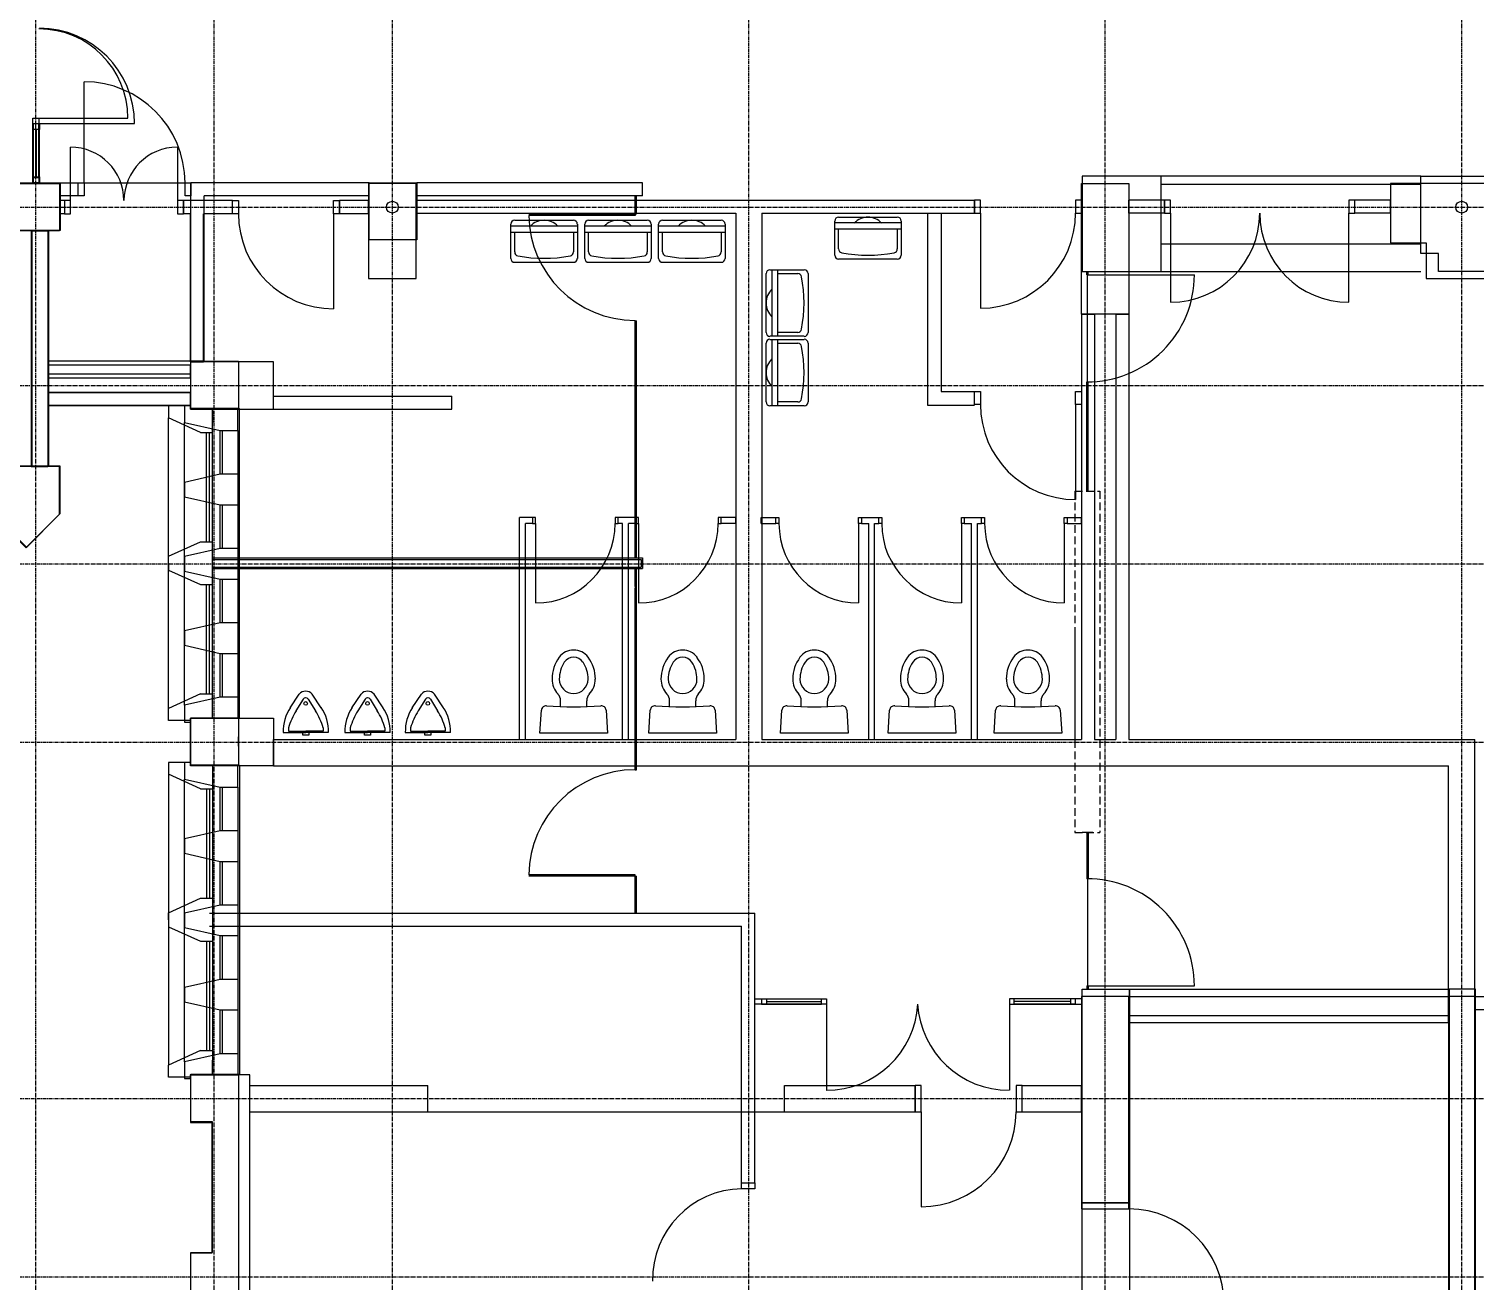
# Model space of a CAD drawing. Header units: millimetres. Extents: x -58291 to 85267, y -25390 to 74943.
# Drawn here: x -26592 to -14420, y 741 to 11276 of the extents above; entities that cross this region are included whole.
import ezdxf

# ---------------------------------------------------------------- set-up
doc = ezdxf.new("R2010")
doc.units = ezdxf.units.MM
for name, pattern in [('HIDDEN', [9.525, 6.35, -3.175]), ('PCENTRE', [50.8, 31.75, -6.35, 6.35, -6.35]), ('PCENTRE2', [28.575, 19.05, -3.175, 3.175, -3.175])]:
    doc.linetypes.add(name, pattern=pattern)
for name, color, linetype in [('Basement 01 - Curtain Walls', 1, 'Continuous'), ('Basement 01 - Doors Windows and Openings', 1, 'Continuous'), ('Basement 01 - Multi-View Blocks', 2, 'Continuous'), ('Basement 01 - Structural Members', 5, 'Continuous'), ('Basement 01 - Walls', 3, 'Continuous'), ('Boundaries_and_building_grids', 140, 'PCENTRE2'), ('BRICK_WALLS_P4', 1, 'Continuous'), ('COLUMNS_P5', 5, 'Continuous'), ('DR', 8, 'Continuous'), ('WA', 6, 'Continuous'), ('WA_EXT', 7, 'Continuous'), ('WN', 4, 'Continuous')]:
    doc.layers.add(name, color=color, linetype=linetype)

msp = doc.modelspace()

# ---------------------------------------------------------------- linework, layer by layer
at = {"layer": 'Basement 01 - Curtain Walls', "color": 3, "linetype": 'Continuous', "lineweight": -3}
for p, q in [((-25283, 8107, -4600), (-25283, 7965, -4600)), ((-25283, 8107, -4600), (-25233, 8107, -4600)), ((-24833, 7897, -4600), (-24833, 8076, -4600)), ((-25283, 7965, -4600), (-24983, 7897, -4600)), ((-24983, 7897, -4600), (-24833, 7897, -4600)), ((-24983, 7529, -4600), (-25283, 7461, -4600)), ((-25283, 7461, -4600), (-25283, 7340, -4600)), ((-24833, 7529, -4600), (-24983, 7529, -4600)), ((-24833, 7529, -4600), (-24833, 7272, -4600)), ((-25283, 7340, -4600), (-24983, 7272, -4600)), ((-24983, 7272, -4600), (-24833, 7272, -4600)), ((-24983, 6904, -4600), (-25283, 6836, -4600)), ((-25283, 6836, -4600), (-25283, 6715, -4600)), ((-24833, 6904, -4600), (-24983, 6904, -4600)), ((-24833, 6904, -4600), (-24833, 6647, -4600)), ((-25283, 6715, -4600), (-24983, 6647, -4600)), ((-24983, 6647, -4600), (-24833, 6647, -4600)), ((-24983, 6279, -4600), (-25283, 6211, -4600)), ((-25283, 6211, -4600), (-25283, 6090, -4600)), ((-24833, 6279, -4600), (-24983, 6279, -4600)), ((-24833, 6279, -4600), (-24833, 6022, -4600)), ((-25283, 6090, -4600), (-24983, 6022, -4600)), ((-24983, 6022, -4600), (-24833, 6022, -4600)), ((-24983, 5654, -4600), (-25283, 5586, -4600)), ((-24833, 5654, -4600), (-24983, 5654, -4600)), ((-24833, 5654, -4600), (-24833, 5476, -4600)), ((-25283, 5586, -4600), (-25283, 5444, -4600)), ((-25283, 5444, -4600), (-25233, 5444, -4600)), ((-25233, 5444, -4600), (-25233, 5476, -4600)), ((-25233, 5476, -4600), (-24833, 5476, -4600)), ((-25283, 5107, -4600), (-25283, 4965, -4600)), ((-25283, 5107, -4600), (-25233, 5107, -4600)), ((-24833, 4897, -4600), (-24833, 5076, -4600)), ((-25283, 4965, -4600), (-24983, 4897, -4600)), ((-24983, 4897, -4600), (-24833, 4897, -4600)), ((-24983, 4529, -4600), (-25283, 4461, -4600)), ((-24833, 4529, -4600), (-24983, 4529, -4600)), ((-24833, 4529, -4600), (-24833, 4272, -4600)), ((-25283, 4461, -4600), (-25283, 4340, -4600)), ((-25283, 4340, -4600), (-24983, 4272, -4600)), ((-24983, 4272, -4600), (-24833, 4272, -4600)), ((-24983, 3904, -4600), (-25283, 3836, -4600)), ((-24833, 3904, -4600), (-24983, 3904, -4600)), ((-24833, 3904, -4600), (-24833, 3647, -4600)), ((-25283, 3836, -4600), (-25283, 3715, -4600)), ((-25283, 3715, -4600), (-24983, 3647, -4600)), ((-24983, 3647, -4600), (-24833, 3647, -4600)), ((-24983, 3279, -4600), (-25283, 3211, -4600)), ((-25283, 3211, -4600), (-25283, 3090, -4600)), ((-24833, 3279, -4600), (-24983, 3279, -4600)), ((-24833, 3279, -4600), (-24833, 3022, -4600)), ((-25283, 3090, -4600), (-24983, 3022, -4600)), ((-24983, 3022, -4600), (-24833, 3022, -4600)), ((-24983, 2654, -4600), (-25283, 2586, -4600)), ((-25283, 2586, -4600), (-25283, 2444, -4600)), ((-24833, 2654, -4600), (-24983, 2654, -4600)), ((-24833, 2654, -4600), (-24833, 2476, -4600)), ((-25283, 2444, -4600), (-25233, 2444, -4600)), ((-25233, 2444, -4600), (-25233, 2476, -4600)), ((-25233, 2476, -4600), (-24833, 2476, -4600))]:
    msp.add_line(p, q, dxfattribs=at)
at = {"layer": 'Basement 01 - Curtain Walls', "color": 3, "linetype": 'Continuous', "lineweight": -3, "elevation": -4600}
for points in [[(-24833, 8076), (-25233, 8076), (-25233, 8107)], [(-24833, 5076), (-25233, 5076), (-25233, 5107)]]:
    msp.add_lwpolyline(points, dxfattribs=at)
at = {"layer": 'Basement 01 - Doors Windows and Openings', "color": 1, "linetype": 'Continuous', "lineweight": -3}
for p, q in [((-26558, 10026, -4600), (-26558, 10476, -4600)), ((-26533, 10026, -4600), (-26533, 10476, -4600)), ((-26508, 10526, -4600), (-25758, 10526, -4600)), ((-26508, 10026, -4600), (-26508, 10476, -4600)), ((-26242, 9831, -4600), (-26242, 10281, -4600)), ((-25342, 10281, -4600), (-25342, 9831, -4600)), ((-24028, 9721, -4600), (-24028, 8921, -4600)), ((-18583, 9726, -4600), (-18583, 8926, -4600)), ((-16983, 9726, -4600), (-16983, 8976, -4600)), ((-15483, 8976, -4600), (-15483, 9726, -4600)), ((-17783, 8116, -4600), (-17783, 7316, -4600)), ((-25283, 5586, -4600), (-25283, 7965, -4600)), ((-24983, 7529, -4600), (-24983, 7897, -4600)), ((-24963, 7529, -4600), (-24963, 7897, -4600)), ((-24833, 7897, -4600), (-24833, 5654, -4600)), ((-24983, 6904, -4600), (-24983, 7272, -4600)), ((-24963, 6904, -4600), (-24963, 7272, -4600)), ((-24833, 7272, -4600), (-24833, 6904, -4600)), ((-22327, 7116, -4600), (-22327, 6446, -4600)), ((-21461, 7116, -4600), (-21461, 6446, -4600)), ((-19609, 7116, -4600), (-19609, 6446, -4600)), ((-18744, 7116, -4600), (-18744, 6446, -4600)), ((-17878, 7116, -4600), (-17878, 6446, -4600)), ((-24983, 6279, -4600), (-24983, 6647, -4600)), ((-24963, 6279, -4600), (-24963, 6647, -4600)), ((-24833, 6647, -4600), (-24833, 6279, -4600)), ((-24983, 5654, -4600), (-24983, 6022, -4600)), ((-24963, 5654, -4600), (-24963, 6022, -4600)), ((-24833, 6022, -4600), (-24833, 5654, -4600)), ((-25283, 2586, -4600), (-25283, 4965, -4600)), ((-24983, 4529, -4600), (-24983, 4897, -4600)), ((-24963, 4529, -4600), (-24963, 4897, -4600)), ((-24833, 4897, -4600), (-24833, 2654, -4600)), ((-24983, 3904, -4600), (-24983, 4272, -4600)), ((-24963, 3904, -4600), (-24963, 4272, -4600)), ((-24833, 4272, -4600), (-24833, 3904, -4600)), ((-24983, 3279, -4600), (-24983, 3647, -4600)), ((-24963, 3279, -4600), (-24963, 3647, -4600)), ((-24833, 3647, -4600), (-24833, 3279, -4600)), ((-24983, 2654, -4600), (-24983, 3022, -4600)), ((-24963, 2654, -4600), (-24963, 3022, -4600)), ((-24833, 3022, -4600), (-24833, 2654, -4600)), ((-23233, 2166, -4600), (-20233, 2166, -4600)), ((-19083, 2166, -4600), (-19083, 1366, -4600))]:
    msp.add_line(p, q, dxfattribs=at)
at = {"layer": 'Basement 01 - Doors Windows and Openings', "color": 1, "linetype": 'Continuous', "lineweight": -3, "elevation": -4600}
for points in [[(-26558, 10476), (-26558, 10526), (-26508, 10526), (-26508, 10476), (-26558, 10476)], [(-26558, 9976), (-26558, 10026), (-26508, 10026), (-26508, 9976), (-26558, 9976)], [(-26242, 9721), (-26242, 9831), (-26292, 9831), (-26292, 9721), (-26242, 9721)], [(-25292, 9721), (-25292, 9831), (-25342, 9831), (-25342, 9721), (-25292, 9721)], [(-24828, 9721), (-24878, 9721), (-24878, 9831), (-24828, 9831), (-24828, 9721)], [(-23978, 9721), (-24028, 9721), (-24028, 9831), (-23978, 9831), (-23978, 9721)], [(-18633, 9726), (-18583, 9726), (-18583, 9836), (-18633, 9836), (-18633, 9726)], [(-17783, 9726), (-17733, 9726), (-17733, 9836), (-17783, 9836), (-17783, 9726)], [(-16983, 9726), (-16983, 9836), (-17033, 9836), (-17033, 9726), (-16983, 9726)], [(-15433, 9726), (-15433, 9836), (-15483, 9836), (-15483, 9726), (-15433, 9726)], [(-18583, 8116), (-18633, 8116), (-18633, 8226), (-18583, 8226), (-18583, 8116)], [(-17733, 8116), (-17783, 8116), (-17783, 8226), (-17733, 8226), (-17733, 8116)], [(-22327, 7116), (-22327, 7166), (-22352, 7166), (-22352, 7116), (-22327, 7116)], [(-21632, 7116), (-21632, 7166), (-21657, 7166), (-21657, 7116), (-21632, 7116)], [(-21461, 7116), (-21461, 7166), (-21486, 7166), (-21486, 7116), (-21461, 7116)], [(-20766, 7116), (-20766, 7166), (-20791, 7166), (-20791, 7116), (-20766, 7116)], [(-20304, 7116), (-20304, 7166), (-20279, 7166), (-20279, 7116), (-20304, 7116)], [(-19609, 7116), (-19609, 7166), (-19584, 7166), (-19584, 7116), (-19609, 7116)], [(-19439, 7116), (-19439, 7166), (-19414, 7166), (-19414, 7116), (-19439, 7116)], [(-18744, 7116), (-18744, 7166), (-18719, 7166), (-18719, 7116), (-18744, 7116)], [(-18573, 7116), (-18573, 7166), (-18548, 7166), (-18548, 7116), (-18573, 7116)], [(-17878, 7116), (-17878, 7166), (-17853, 7166), (-17853, 7116), (-17878, 7116)], [(-19133, 2166), (-19083, 2166), (-19083, 2386), (-19133, 2386), (-19133, 2166)], [(-18283, 2166), (-18233, 2166), (-18233, 2386), (-18283, 2386), (-18283, 2166)], [(-17333, 1348), (-17333, 1398), (-17733, 1398), (-17733, 1348), (-17333, 1348)]]:
    msp.add_lwpolyline(points, dxfattribs=at)
at = {"layer": 'Basement 01 - Doors Windows and Openings', "color": 1, "linetype": 'Continuous', "lineweight": -3}
for centre, radius, start, end in [((-26508, 10526, -4600), 750, 0, 90), ((-26242, 9831, -4600), 450, 0, 90), ((-25342, 9831, -4600), 450, 90, 180), ((-24028, 9721, -4600), 800, 180, 270), ((-18583, 9726, -4600), 800, 270, 0), ((-16983, 9726, -4600), 750, 270, 0), ((-15483, 9726, -4600), 750, 180, 270), ((-17783, 8116, -4600), 800, 180, 270), ((-22327, 7116, -4600), 670, 270, 0), ((-21461, 7116, -4600), 670, 270, 0), ((-19609, 7116, -4600), 670, 180, 270), ((-18744, 7116, -4600), 670, 180, 270), ((-17878, 7116, -4600), 670, 180, 270), ((-19083, 2166, -4600), 800, 270, 0), ((-17333, 548, -4600), 800, 0, 90)]:
    msp.add_arc(centre, radius, start, end, dxfattribs=at)
at = {"layer": 'Basement 01 - Multi-View Blocks', "color": 2, "linetype": 'Continuous', "lineweight": -3}
for p, q in [((-22536, 9345, -4600), (-22536, 9633, -4600)), ((-21976, 9616, -4600), (-22536, 9616, -4600)), ((-22503, 9666, -4600), (-22009, 9666, -4600)), ((-21976, 9633, -4600), (-21976, 9345, -4600)), ((-21914, 9345, -4600), (-21914, 9633, -4600)), ((-21354, 9616, -4600), (-21914, 9616, -4600)), ((-21881, 9666, -4600), (-21387, 9666, -4600)), ((-21354, 9633, -4600), (-21354, 9345, -4600)), ((-21292, 9345, -4600), (-21292, 9633, -4600)), ((-20732, 9616, -4600), (-21292, 9616, -4600)), ((-21259, 9666, -4600), (-20765, 9666, -4600)), ((-20732, 9633, -4600), (-20732, 9345, -4600)), ((-19810, 9372, -4600), (-19810, 9659, -4600)), ((-19250, 9643, -4600), (-19810, 9643, -4600)), ((-19777, 9692, -4600), (-19283, 9692, -4600)), ((-19250, 9659, -4600), (-19250, 9372, -4600)), ((-22536, 9567, -4600), (-21976, 9567, -4600)), ((-22503, 9399, -4600), (-22503, 9567, -4600)), ((-22009, 9567, -4600), (-22009, 9399, -4600)), ((-21914, 9567, -4600), (-21354, 9567, -4600)), ((-21881, 9399, -4600), (-21881, 9567, -4600)), ((-21387, 9567, -4600), (-21387, 9399, -4600)), ((-21292, 9567, -4600), (-20732, 9567, -4600)), ((-21259, 9399, -4600), (-21259, 9567, -4600)), ((-20765, 9567, -4600), (-20765, 9399, -4600)), ((-19810, 9594, -4600), (-19250, 9594, -4600)), ((-19777, 9425, -4600), (-19777, 9594, -4600)), ((-19283, 9594, -4600), (-19283, 9425, -4600)), ((-22009, 9312, -4600), (-22503, 9312, -4600)), ((-21387, 9312, -4600), (-21881, 9312, -4600)), ((-20765, 9312, -4600), (-21259, 9312, -4600)), ((-19283, 9339, -4600), (-19777, 9339, -4600)), ((-20388, 8722, -4600), (-20388, 9217, -4600)), ((-20355, 9250, -4600), (-20067, 9250, -4600)), ((-20338, 9250, -4600), (-20338, 8690, -4600)), ((-20289, 8690, -4600), (-20289, 9250, -4600)), ((-20289, 9217, -4600), (-20121, 9217, -4600)), ((-20034, 9217, -4600), (-20034, 8722, -4600)), ((-20067, 8690, -4600), (-20355, 8690, -4600)), ((-20355, 8664, -4600), (-20067, 8664, -4600)), ((-20338, 8664, -4600), (-20338, 8104, -4600)), ((-20121, 8722, -4600), (-20289, 8722, -4600)), ((-20289, 8104, -4600), (-20289, 8664, -4600)), ((-20388, 8137, -4600), (-20388, 8632, -4600)), ((-20289, 8632, -4600), (-20121, 8632, -4600)), ((-20034, 8632, -4600), (-20034, 8137, -4600)), ((-20067, 8104, -4600), (-20355, 8104, -4600)), ((-20121, 8137, -4600), (-20289, 8137, -4600)), ((-24393, 5563, -4600), (-24316, 5679, -4600)), ((-24283, 5637, -4600), (-24344, 5539, -4600)), ((-24241, 5637, -4600), (-24180, 5539, -4600)), ((-24131, 5563, -4600), (-24207, 5679, -4600)), ((-23873, 5563, -4600), (-23796, 5679, -4600)), ((-23763, 5637, -4600), (-23824, 5539, -4600)), ((-23721, 5637, -4600), (-23660, 5539, -4600)), ((-23610, 5563, -4600), (-23687, 5679, -4600)), ((-23365, 5563, -4600), (-23288, 5679, -4600)), ((-23255, 5637, -4600), (-23316, 5539, -4600)), ((-23213, 5637, -4600), (-23152, 5539, -4600)), ((-23102, 5563, -4600), (-23179, 5679, -4600)), ((-22117, 5573, -4600), (-22117, 5624, -4600)), ((-21897, 5573, -4600), (-21897, 5624, -4600)), ((-21200, 5573, -4600), (-21200, 5624, -4600)), ((-20980, 5573, -4600), (-20980, 5624, -4600)), ((-20091, 5573, -4600), (-20091, 5624, -4600)), ((-19871, 5573, -4600), (-19871, 5624, -4600)), ((-19185, 5573, -4600), (-19185, 5624, -4600)), ((-18965, 5573, -4600), (-18965, 5624, -4600)), ((-18293, 5573, -4600), (-18293, 5624, -4600)), ((-18073, 5573, -4600), (-18073, 5624, -4600)), ((-22292, 5351, -4600), (-22279, 5544, -4600)), ((-21375, 5351, -4600), (-21363, 5544, -4600)), ((-20266, 5351, -4600), (-20254, 5544, -4600)), ((-19360, 5351, -4600), (-19348, 5544, -4600)), ((-18468, 5351, -4600), (-18456, 5544, -4600)), ((-24452, 5356, -4600), (-24262, 5356, -4600)), ((-24072, 5356, -4600), (-24262, 5356, -4600)), ((-23932, 5356, -4600), (-23742, 5356, -4600)), ((-23552, 5356, -4600), (-23742, 5356, -4600)), ((-23424, 5356, -4600), (-23234, 5356, -4600)), ((-23044, 5356, -4600), (-23234, 5356, -4600))]:
    msp.add_line(p, q, dxfattribs=at)
at = {"layer": 'Basement 01 - Multi-View Blocks', "color": 2, "linetype": 'Continuous', "lineweight": -3, "elevation": -4600}
for points in [[(-21734, 5544), (-21722, 5351), (-22292, 5351)], [(-20817, 5544), (-20805, 5351), (-21375, 5351)], [(-19708, 5544), (-19696, 5351), (-20266, 5351)], [(-18802, 5544), (-18790, 5351), (-19360, 5351)], [(-17911, 5544), (-17898, 5351), (-18468, 5351)], [(-24408, 5395), (-24408, 5368), (-24262, 5368)], [(-24237, 5356), (-24237, 5334), (-24287, 5334), (-24287, 5356)], [(-24115, 5395), (-24115, 5368), (-24262, 5368)], [(-23888, 5395), (-23888, 5368), (-23742, 5368)], [(-23717, 5356), (-23717, 5334), (-23767, 5334), (-23767, 5356)], [(-23595, 5395), (-23595, 5368), (-23742, 5368)], [(-23380, 5395), (-23380, 5368), (-23234, 5368)], [(-23209, 5356), (-23209, 5334), (-23259, 5334), (-23259, 5356)], [(-23087, 5395), (-23087, 5368), (-23234, 5368)]]:
    msp.add_lwpolyline(points, dxfattribs=at)
at = {"layer": 'Basement 01 - Multi-View Blocks', "color": 2, "linetype": 'Continuous', "lineweight": -3}
for centre in [(-24262, 5601, -4600), (-23742, 5601, -4600), (-23234, 5601, -4600)]:
    msp.add_circle(centre, 15, dxfattribs=at)
for centre, radius, start, end in [((-22503, 9633, -4600), 32.9, 90, 180), ((-22256, 9507, -4600), 159, 43.602, 136.398), ((-22009, 9633, -4600), 32.9, 0, 90), ((-21881, 9633, -4600), 32.9, 90, 180), ((-21634, 9507, -4600), 159, 43.6026, 136.398), ((-21387, 9633, -4600), 32.9, 0, 90), ((-21259, 9633, -4600), 32.9, 90, 180), ((-21012, 9507, -4600), 159, 43.602, 136.3974), ((-20765, 9633, -4600), 32.9, 0, 90), ((-19777, 9659, -4600), 32.9, 90, 180), ((-19530, 9533, -4600), 159, 43.602, 136.3974), ((-19283, 9659, -4600), 32.9, 0, 90), ((-22470, 9399, -4600), 32.9, 180, 259.1607), ((-22041, 9399, -4600), 32.9, 280.8435, 0), ((-21848, 9399, -4600), 32.9, 180, 259.1565), ((-21420, 9399, -4600), 32.9, 280.8435, 0), ((-21226, 9399, -4600), 32.9, 180, 259.1565), ((-20798, 9399, -4600), 32.9, 280.8435, 0), ((-19777, 9372, -4600), 32.9, 180, 270), ((-19744, 9425, -4600), 32.9, 180, 259.1565), ((-19530, 10543, -4600), 1171, 259.1581, 280.8418), ((-19316, 9425, -4600), 32.9, 280.8435, 0), ((-19283, 9372, -4600), 32.9, 270, 0), ((-22503, 9345, -4600), 32.9, 180, 270), ((-22256, 10517, -4600), 1171, 259.1581, 280.8418), ((-22009, 9345, -4600), 32.9, 270, 0), ((-21881, 9345, -4600), 32.9, 180, 270), ((-21634, 10517, -4600), 1171, 259.1581, 280.8418), ((-21387, 9345, -4600), 32.9, 270, 0), ((-21259, 9345, -4600), 32.9, 180, 270), ((-21012, 10517, -4600), 1171, 259.1581, 280.8418), ((-20765, 9345, -4600), 32.9, 270, 0), ((-20355, 9217, -4600), 32.9, 90, 180), ((-20121, 9184, -4600), 32.9, 10.8435, 90), ((-21239, 8970, -4600), 1171, 349.1581, 10.8418), ((-20067, 9217, -4600), 32.9, 0, 90), ((-20229, 8970, -4600), 159, 133.602, 226.3974), ((-20355, 8722, -4600), 32.9, 180, 270), ((-20355, 8632, -4600), 32.9, 90, 180), ((-20121, 8755, -4600), 32.9, 270, 349.1565), ((-20067, 8722, -4600), 32.9, 270, 0), ((-20067, 8632, -4600), 32.9, 0, 90), ((-20121, 8599, -4600), 32.9, 10.8435, 90), ((-21239, 8384, -4600), 1171, 349.1581, 10.8418), ((-20229, 8384, -4600), 159, 133.602, 226.3974), ((-20121, 8170, -4600), 32.9, 270, 349.1565), ((-20355, 8137, -4600), 32.9, 180, 270), ((-20067, 8137, -4600), 32.9, 270, 0), ((-21880, 5805, -4600), 309, 143.3731, 180), ((-22007, 5899, -4600), 151, 90, 143.3717), ((-22007, 5895, -4600), 94.1, 90, 146.6712), ((-22007, 5899, -4600), 151, 36.6272, 90), ((-22007, 5895, -4600), 94.1, 33.3288, 90), ((-22133, 5805, -4600), 309, 0, 36.6267), ((-20963, 5805, -4600), 309, 143.3736, 180), ((-21090, 5899, -4600), 151, 90, 143.3723), ((-21090, 5895, -4600), 94.1, 90, 146.6712), ((-21090, 5899, -4600), 151, 36.6272, 90), ((-21090, 5895, -4600), 94.1, 33.328, 90), ((-21217, 5805, -4600), 309, 0, 36.6269), ((-19854, 5805, -4600), 309, 143.3733, 180), ((-19981, 5899, -4600), 151, 90, 143.3723), ((-19981, 5895, -4600), 94.1, 90, 146.6703), ((-19981, 5899, -4600), 151, 36.6272, 90), ((-19981, 5895, -4600), 94.1, 33.3288, 90), ((-20108, 5805, -4600), 309, 0, 36.6267), ((-18948, 5805, -4600), 309, 143.3736, 180), ((-19075, 5899, -4600), 151, 90, 143.3728), ((-19075, 5895, -4600), 94.1, 90, 146.6712), ((-19075, 5899, -4600), 151, 36.6272, 90), ((-19075, 5895, -4600), 94.1, 33.3288, 90), ((-19202, 5805, -4600), 309, 0, 36.6267), ((-18057, 5805, -4600), 309, 143.3733, 180), ((-18183, 5899, -4600), 151, 90, 143.3723), ((-18183, 5895, -4600), 94.1, 90, 146.6712), ((-18183, 5899, -4600), 151, 36.6272, 90), ((-18183, 5895, -4600), 94.1, 33.3288, 90), ((-18310, 5805, -4600), 309, 0, 36.6267), ((-21870, 5805, -4600), 258, 146.6703, 180), ((-22143, 5805, -4600), 258, 0, 33.3297), ((-20953, 5805, -4600), 258, 146.6706, 180), ((-21227, 5805, -4600), 258, 0, 33.3291), ((-19844, 5805, -4600), 258, 146.6703, 180), ((-20118, 5805, -4600), 258, 0, 33.3291), ((-18938, 5805, -4600), 258, 146.6706, 180), ((-19212, 5805, -4600), 258, 0, 33.3297), ((-18047, 5805, -4600), 258, 146.6703, 180), ((-18320, 5805, -4600), 258, 0, 33.3294), ((-22007, 5805, -4600), 182, 180, 223.6308), ((-22007, 5805, -4600), 121, 180, 0), ((-22007, 5805, -4600), 182, 316.3692, 0), ((-21090, 5805, -4600), 182, 180, 223.6308), ((-21090, 5805, -4600), 121, 180, 0), ((-21090, 5805, -4600), 182, 316.3697, 0), ((-19981, 5805, -4600), 182, 180, 223.6308), ((-19981, 5805, -4600), 121, 180, 0), ((-19981, 5805, -4600), 182, 316.3692, 0), ((-19075, 5805, -4600), 182, 180, 223.6308), ((-19075, 5805, -4600), 121, 180, 0), ((-19075, 5805, -4600), 182, 316.3692, 0), ((-18183, 5805, -4600), 182, 180, 223.6308), ((-18183, 5805, -4600), 121, 180, 0), ((-18183, 5805, -4600), 182, 316.3692, 0), ((-24262, 5631, -4600), 73, 90.0326, 138.4584), ((-24263, 5625, -4600), 23.8, 92.0719, 148.0926), ((-24262, 5631, -4600), 73, 41.5428, 89.9693), ((-24261, 5625, -4600), 23.8, 31.9106, 87.9281), ((-23742, 5631, -4600), 73, 90.0326, 138.4584), ((-23742, 5625, -4600), 23.8, 92.0719, 148.0926), ((-23742, 5631, -4600), 73, 41.5428, 89.9693), ((-23741, 5625, -4600), 23.8, 31.9106, 87.9281), ((-23234, 5631, -4600), 73, 90.0307, 138.4572), ((-23234, 5625, -4600), 23.8, 92.0778, 148.0957), ((-23234, 5631, -4600), 73, 41.5428, 89.9693), ((-23233, 5625, -4600), 23.8, 31.9106, 87.9222), ((-22197, 5624, -4600), 80, 0, 43.6274), ((-21817, 5624, -4600), 80, 136.3726, 180), ((-21280, 5624, -4600), 80, 0, 43.6274), ((-20900, 5624, -4600), 80, 136.3714, 180), ((-20171, 5624, -4600), 80, 0, 43.6274), ((-19791, 5624, -4600), 80, 136.3738, 180), ((-19265, 5624, -4600), 80, 0, 43.6274), ((-18885, 5624, -4600), 80, 136.3738, 180), ((-18373, 5624, -4600), 80, 0, 43.6274), ((-17993, 5624, -4600), 80, 136.3726, 180), ((-24089, 5365, -4600), 363, 146.2042, 181.4623), ((-23849, 5232, -4600), 582, 148.0951, 163.6968), ((-24674, 5232, -4600), 582, 16.3032, 31.9052), ((-24434, 5365, -4600), 363, 358.5377, 33.7958), ((-23569, 5365, -4600), 363, 146.2042, 181.4623), ((-23329, 5232, -4600), 582, 148.0951, 163.6968), ((-24154, 5232, -4600), 582, 16.3032, 31.9052), ((-23914, 5365, -4600), 363, 358.5377, 33.7958), ((-23061, 5365, -4600), 363, 146.204, 181.4623), ((-22821, 5232, -4600), 582, 148.0951, 163.6969), ((-23646, 5232, -4600), 582, 16.3032, 31.9052), ((-23406, 5365, -4600), 363, 358.5377, 33.7958), ((-22239, 5541, -4600), 40, 84.6106, 176.3467), ((-22007, 8008, -4600), 2437, 264.6098, 275.3902), ((-21774, 5541, -4600), 40, 3.6533, 95.3894), ((-21323, 5541, -4600), 40, 84.614, 176.3467), ((-21090, 8008, -4600), 2437, 264.6098, 275.3902), ((-20857, 5541, -4600), 40, 3.6538, 95.3929), ((-20214, 5541, -4600), 40, 84.6106, 176.3467), ((-19981, 8008, -4600), 2437, 264.6098, 275.3902), ((-19748, 5541, -4600), 40, 3.6533, 95.3894), ((-19308, 5541, -4600), 40, 84.6106, 176.3467), ((-19075, 8008, -4600), 2437, 264.6098, 275.3902), ((-18842, 5541, -4600), 40, 3.6533, 95.3894), ((-18416, 5541, -4600), 40, 84.6071, 176.3467), ((-18183, 8008, -4600), 2437, 264.6099, 275.3902), ((-17951, 5541, -4600), 40, 3.6533, 95.3894)]:
    msp.add_arc(centre, radius, start, end, dxfattribs=at)
at = {"layer": 'Basement 01 - Structural Members', "color": 5, "linetype": 'Continuous', "lineweight": -3, "elevation": -4600}
msp.add_lwpolyline([(-26333, 9576), (-26733, 9576), (-26733, 9976), (-26333, 9976), (-26333, 9576)], dxfattribs=at)
for points in [[(-23733, 9176), (-23333, 9176), (-23333, 9976), (-23733, 9976)], [(-17333, 8876), (-17733, 8876), (-17733, 9976), (-17333, 9976)], [(-15133, 9476), (-14833, 9476), (-14833, 9176), (-14333, 9176), (-14333, 9976), (-15133, 9976)], [(-24533, 8076), (-24533, 8476), (-25233, 8476), (-25233, 8076)], [(-26733, 7593), (-26898, 7193), (-26616, 6910), (-26333, 7193), (-26333, 7593)], [(-24533, 5476), (-24533, 5076), (-25233, 5076), (-25233, 5476)], [(-17733, 3136), (-17733, 1398), (-17333, 1398), (-17333, 3136)], [(-14423, -3084), (-14423, 3136), (-14643, 3136), (-14643, -3084)], [(-25053, 976), (-25233, 976), (-25233, 576), (-24733, 576), (-24733, 2476), (-25233, 2476), (-25233, 2076), (-25053, 2076)]]:
    msp.add_lwpolyline(points, close=True, dxfattribs=at)
at = {"layer": 'Basement 01 - Structural Members', "color": 5, "linetype": 'Continuous', "lineweight": -3}
for centre in [(-23533, 9776, -4600), (-14533, 9776, -4600)]:
    msp.add_circle(centre, 50, dxfattribs=at)
at = {"layer": 'Basement 01 - Walls', "color": 3, "linetype": 'Continuous', "lineweight": -3}
for p, q in [((-26292, 9831, -4600), (-26333, 9831, -4600)), ((-26292, 9831, -4600), (-26292, 9721, -4600)), ((-25292, 9831, -4600), (-25292, 9721, -4600)), ((-24878, 9831, -4600), (-25292, 9831, -4600)), ((-24878, 9721, -4600), (-24878, 9831, -4600)), ((-23978, 9721, -4600), (-23978, 9831, -4600)), ((-23733, 9831, -4600), (-23978, 9831, -4600)), ((-23733, 9721, -4600), (-23733, 9831, -4600)), ((-23333, 9726, -4600), (-23333, 9836, -4600)), ((-23333, 9836, -4600), (-18633, 9836, -4600)), ((-18633, 9726, -4600), (-18633, 9836, -4600)), ((-17333, 9726, -4600), (-17333, 9836, -4600)), ((-17033, 9836, -4600), (-17333, 9836, -4600)), ((-17033, 9726, -4600), (-17033, 9836, -4600)), ((-15433, 9726, -4600), (-15433, 9836, -4600)), ((-15133, 9836, -4600), (-15433, 9836, -4600)), ((-15133, 9726, -4600), (-15133, 9836, -4600)), ((-26292, 9721, -4600), (-26333, 9721, -4600)), ((-25233, 9721, -4600), (-25292, 9721, -4600)), ((-25233, 8476, -4600), (-25233, 9721, -4600)), ((-24878, 9721, -4600), (-25123, 9721, -4600)), ((-25123, 8476, -4600), (-25123, 9721, -4600)), ((-23733, 9721, -4600), (-23978, 9721, -4600)), ((-23333, 9726, -4600), (-20643, 9726, -4600)), ((-20643, 9726, -4600), (-20643, 5296, -4600)), ((-20423, 9726, -4600), (-18633, 9726, -4600)), ((-20423, 9726, -4600), (-20423, 5296, -4600)), ((-19029, 9726, -4600), (-19029, 8111, -4600)), ((-18914, 9726, -4600), (-18914, 8226, -4600)), ((-17033, 9726, -4600), (-17333, 9726, -4600)), ((-15133, 9726, -4600), (-15433, 9726, -4600)), ((-26573, 9576, -4600), (-26573, 7593, -4600)), ((-26573, 9576, -4600), (-26433, 9576, -4600)), ((-26433, 9576, -4600), (-26433, 7593, -4600)), ((-17733, 8876, -4600), (-17623, 8876, -4600)), ((-17733, 8876, -4600), (-17733, 5296, -4600)), ((-17623, 8876, -4600), (-17623, 5296, -4600)), ((-17443, 8876, -4600), (-17333, 8876, -4600)), ((-17443, 8876, -4600), (-17443, 5296, -4600)), ((-17333, 8876, -4600), (-17333, 5296, -4600)), ((-25233, 8447, -4600), (-26433, 8447, -4600)), ((-25233, 8476, -4600), (-25123, 8476, -4600)), ((-25233, 8337, -4600), (-25233, 8447, -4600)), ((-25233, 8337, -4600), (-26433, 8337, -4600)), ((-25233, 8218, -4600), (-26433, 8218, -4600)), ((-25233, 8108, -4600), (-25233, 8218, -4600)), ((-24533, 8076, -4600), (-24533, 8186, -4600)), ((-24533, 8186, -4600), (-23033, 8186, -4600)), ((-23033, 8076, -4600), (-23033, 8186, -4600)), ((-18914, 8226, -4600), (-18633, 8226, -4600)), ((-25233, 8108, -4600), (-26433, 8108, -4600)), ((-24533, 8076, -4600), (-23033, 8076, -4600)), ((-19029, 8111, -4600), (-18633, 8111, -4600)), ((-26573, 7593, -4600), (-26433, 7593, -4600)), ((-17853, 7166, -4600), (-17743, 7166, -4600)), ((-17853, 7116, -4600), (-17793, 7116, -4600)), ((-24533, 5076, -4600), (-24533, 5296, -4600)), ((-24533, 5296, -4600), (-20643, 5296, -4600)), ((-22462, 5296, -4600), (-22412, 5296, -4600)), ((-21596, 5296, -4600), (-21546, 5296, -4600)), ((-20423, 5296, -4600), (-17733, 5296, -4600)), ((-17623, 5296, -4600), (-17443, 5296, -4600)), ((-17333, 5296, -4600), (-14423, 5296, -4600)), ((-14423, 3026, -4600), (-14423, 5296, -4600)), ((-24533, 5076, -4600), (-14643, 5076, -4600)), ((-14643, 3136, -4600), (-14643, 5076, -4600)), ((-17333, 2916, -4600), (-17333, 3136, -4600)), ((-17333, 3136, -4600), (-14643, 3136, -4600)), ((-14643, 2916, -4600), (-14643, 3136, -4600)), ((-14423, 3136, -4600), (-11733, 3136, -4600)), ((-14423, 3026, -4600), (-11733, 3026, -4600)), ((-17333, 2916, -4600), (-14643, 2916, -4600)), ((-24733, 2166, -4600), (-24733, 2386, -4600)), ((-24733, 2386, -4600), (-23233, 2386, -4600)), ((-23233, 2166, -4600), (-23233, 2386, -4600)), ((-20233, 2166, -4600), (-20233, 2386, -4600)), ((-20233, 2386, -4600), (-19133, 2386, -4600)), ((-19133, 2166, -4600), (-19133, 2386, -4600)), ((-18233, 2166, -4600), (-18233, 2386, -4600)), ((-18233, 2386, -4600), (-17733, 2386, -4600)), ((-17733, 2166, -4600), (-17733, 2386, -4600)), ((-24733, 2166, -4600), (-23233, 2166, -4600)), ((-20233, 2166, -4600), (-19133, 2166, -4600)), ((-18233, 2166, -4600), (-17733, 2166, -4600))]:
    msp.add_line(p, q, dxfattribs=at)
at = {"layer": 'Basement 01 - Walls', "color": 2, "linetype": 'Continuous', "lineweight": -3}
for p, q in [((-22352, 7166, -4600), (-22462, 7166, -4600)), ((-22462, 5296, -4600), (-22462, 7166, -4600)), ((-22412, 5296, -4600), (-22412, 7116, -4600)), ((-22352, 7116, -4600), (-22412, 7116, -4600)), ((-21486, 7166, -4600), (-21632, 7166, -4600)), ((-21596, 7116, -4600), (-21632, 7116, -4600)), ((-21486, 7166, -4600), (-21596, 7166, -4600)), ((-21596, 5296, -4600), (-21596, 7116, -4600)), ((-21486, 7116, -4600), (-21546, 7116, -4600)), ((-21546, 5296, -4600), (-21546, 7116, -4600)), ((-21486, 7116, -4600), (-21546, 7116, -4600)), ((-20643, 7166, -4600), (-20766, 7166, -4600)), ((-20643, 7116, -4600), (-20766, 7116, -4600)), ((-20643, 7116, -4600), (-20643, 7166, -4600)), ((-20428, 7166, -4600), (-20304, 7166, -4600)), ((-20428, 7116, -4600), (-20428, 7166, -4600)), ((-20428, 7116, -4600), (-20304, 7116, -4600)), ((-20340, 7116, -4600), (-20304, 7116, -4600)), ((-19584, 7166, -4600), (-19439, 7166, -4600)), ((-19584, 7166, -4600), (-19474, 7166, -4600)), ((-19584, 7116, -4600), (-19524, 7116, -4600)), ((-19584, 7116, -4600), (-19524, 7116, -4600)), ((-19524, 5296, -4600), (-19524, 7116, -4600)), ((-19474, 5296, -4600), (-19474, 7116, -4600)), ((-19474, 7116, -4600), (-19439, 7116, -4600)), ((-18719, 7166, -4600), (-18573, 7166, -4600)), ((-18719, 7166, -4600), (-18609, 7166, -4600)), ((-18719, 7116, -4600), (-18659, 7116, -4600)), ((-18719, 7116, -4600), (-18659, 7116, -4600)), ((-18659, 5296, -4600), (-18659, 7116, -4600)), ((-18609, 5296, -4600), (-18609, 7116, -4600)), ((-18609, 7116, -4600), (-18573, 7116, -4600)), ((-17853, 7166, -4600), (-17733, 7166, -4600)), ((-17853, 7116, -4600), (-17733, 7116, -4600)), ((-17733, 7116, -4600), (-17733, 7166, -4600))]:
    msp.add_line(p, q, dxfattribs=at)
at = {"layer": 'Boundaries_and_building_grids', "color": 140, "linetype": 'PCENTRE', "lineweight": -3}
for p, q in [((-26533, -17978), (-26533, 67826)), ((-25033, -17978), (-25033, 67826)), ((-23533, -17978), (-23533, 67826)), ((-20533, -17978), (-20533, 67826)), ((-17533, -17978), (-17533, 67826)), ((-14533, -17978), (-14533, 67826)), ((-52891, 9776), (50767, 9776)), ((-52891, 8276), (50767, 8276)), ((-52891, 6776), (50767, 6776)), ((-52891, 5276), (50767, 5276)), ((-52891, 2276), (50767, 2276)), ((-52891, 776), (50767, 776))]:
    msp.add_line(p, q, dxfattribs=at)
at = {"layer": 'BRICK_WALLS_P4', "linetype": 'Continuous'}
for p, q in [((-26328, 9981), (-26178, 9981)), ((-26178, 9871), (-26178, 9981)), ((-25228, 8481), (-25228, 9981)), ((-23728, 9981), (-25228, 9981)), ((-25228, 9981), (-25228, 9871)), ((-23728, 9871), (-23728, 9981)), ((-23328, 9981), (-23328, 9871)), ((-21428, 9981), (-23328, 9981)), ((-21428, 9871), (-21428, 9981)), ((-26178, 9871), (-26328, 9871)), ((-25118, 8481), (-25118, 9871)), ((-23728, 9871), (-25118, 9871)), ((-21428, 9871), (-23328, 9871)), ((-26568, 9581), (-26568, 7598)), ((-26568, 9581), (-26428, 9581)), ((-26428, 9581), (-26428, 7598)), ((-14878, 9466), (-17063, 9466)), ((-25228, 8481), (-26428, 8481)), ((-25118, 8481), (-25228, 8481)), ((-25228, 8371), (-26428, 8371)), ((-25228, 8214), (-26428, 8214)), ((-25228, 8104), (-26428, 8104)), ((-26568, 7598), (-26428, 7598)), ((-17788, 6181), (-17788, 5281)), ((-17638, 4516), (-17728, 4516)), ((-25073, 3836), (-20483, 3836)), ((-20483, 1568), (-20483, 3836)), ((-25073, 3726), (-20593, 3726)), ((-20593, 1568), (-20593, 3726)), ((-20593, 1568), (-20483, 1568))]:
    msp.add_line(p, q, dxfattribs=at)
at = {"layer": 'BRICK_WALLS_P4'}
for p, q in [((-17063, 9236), (-14878, 9236)), ((-17328, 3196), (-14638, 3196)), ((-17328, 2976), (-17328, 3196)), ((-14638, 2976), (-14638, 3196)), ((-17328, 2976), (-14638, 2976))]:
    msp.add_line(p, q, dxfattribs=at)
at = {"layer": 'BRICK_WALLS_P4', "linetype": 'HIDDEN', "ltscale": 10}
for p, q in [((-17788, 7386), (-17578, 7386)), ((-17788, 7386), (-17788, 4516)), ((-17578, 7386), (-17578, 4516)), ((-17788, 4516), (-17578, 4516))]:
    msp.add_line(p, q, dxfattribs=at)
at = {"layer": 'COLUMNS_P5', "linetype": 'Continuous', "lineweight": -3}
for points in [[(-26328, 9981), (-26328, 9581), (-26728, 9581), (-26728, 9981)], [(-23728, 9501), (-23728, 9981), (-23328, 9981), (-23328, 9501)], [(-17728, 10036), (-17728, 9236), (-17063, 9236), (-17063, 10036)], [(-14328, 9236), (-14728, 9236), (-14728, 9386), (-14878, 9386), (-14878, 10036), (-14328, 10036)], [(-25228, 8481), (-24828, 8481), (-24828, 8081), (-25228, 8081)], [(-26728, 7598), (-26893, 7198), (-26611, 6915), (-26328, 7198), (-26328, 7598)], [(-24828, 5481), (-24828, 5081), (-25228, 5081), (-25228, 5481)], [(-17328, -799), (-17728, -799), (-17728, 3196), (-17328, 3196)], [(-25048, 2081), (-25228, 2081), (-25228, 2481), (-24828, 2481), (-24828, 581), (-25228, 581), (-25228, 981), (-25048, 981)]]:
    msp.add_lwpolyline(points, close=True, dxfattribs=at)
msp.add_lwpolyline([(-14418, -3024), (-14418, 3196), (-14638, 3196), (-14638, -3024)], dxfattribs=at)
for centre in [(-23533, 9776), (-14533, 9776)]:
    msp.add_circle(centre, 50, dxfattribs=at)
at = {"layer": 'DR'}
for p, q in [((-26128, 9981), (-26128, 10831)), ((-26128, 9981), (-25278, 9981)), ((-17689, 9206), (-17689, 9236)), ((-17689, 9206), (-16783, 9206)), ((-17683, 8306), (-17683, 9206)), ((-17677, 9206), (-17677, 9236)), ((-21490, 5043), (-21478, 5043)), ((-21490, 4148), (-21478, 4148)), ((-17683, 4126), (-17683, 3226)), ((-17689, 3226), (-17689, 3196)), ((-17689, 3226), (-16783, 3226)), ((-17677, 3226), (-17677, 3196))]:
    msp.add_line(p, q, dxfattribs=at)
at = {"layer": 'DR', "linetype": 'Continuous'}
for p, q in [((-26553, 10481), (-26503, 10481)), ((-26553, 10431), (-26553, 10481)), ((-26503, 10481), (-25703, 10481)), ((-26503, 10481), (-26503, 10431)), ((-26503, 10431), (-26553, 10431)), ((-26553, 9981), (-26553, 10031)), ((-26553, 10031), (-26503, 10031)), ((-26503, 9981), (-26553, 9981)), ((-26503, 10031), (-26503, 9981)), ((-26178, 9871), (-26178, 9981)), ((-26178, 9981), (-26128, 9981)), ((-26128, 9981), (-26128, 9871)), ((-25278, 9981), (-25228, 9981)), ((-25278, 9871), (-25278, 9981)), ((-25228, 9981), (-25228, 9871)), ((-26128, 9871), (-26178, 9871)), ((-25228, 9871), (-25278, 9871)), ((-21490, 9718), (-22385, 9718)), ((-21490, 9706), (-22385, 9706)), ((-24828, 5241), (-24828, 5321)), ((-21490, 4160), (-22385, 4160)), ((-21490, 4148), (-22385, 4148)), ((-20483, 3116), (-20425, 3116)), ((-20483, 3071), (-20483, 3116)), ((-20425, 3071), (-20483, 3071)), ((-20425, 3116), (-20425, 3071)), ((-20385, 3116), (-20385, 3071)), ((-19920, 3071), (-19920, 3116)), ((-19920, 3116), (-19880, 3116)), ((-19880, 3071), (-19920, 3071)), ((-19880, 3116), (-19880, 3071)), ((-19880, 3071), (-19880, 2346)), ((-18340, 3116), (-18340, 3071)), ((-18300, 3116), (-18340, 3116)), ((-18340, 3071), (-18340, 2346)), ((-18340, 3071), (-18300, 3071)), ((-18300, 3071), (-18300, 3116)), ((-17825, 3116), (-17825, 3071)), ((-17728, 3116), (-17785, 3116)), ((-17785, 3116), (-17785, 3071)), ((-17785, 3071), (-17728, 3071)), ((-17728, 3071), (-17728, 3116)), ((-20593, 1568), (-20483, 1568)), ((-20593, 1518), (-20593, 1568)), ((-20483, 1518), (-20593, 1518)), ((-20483, 1568), (-20483, 1518))]:
    msp.add_line(p, q, dxfattribs=at)
for centre, radius, start, end in [((-26503, 10481), 800, 0, 90), ((-21490, 9718), 895, 180.768, 270), ((-21490, 4148), 895, 90, 179.232), ((-19878, 3116), 770, 269.8038, 356.6496), ((-18343, 3116), 770, 183.3504, 270.1962), ((-20578, 753), 765, 91.1045, 180.9213)]:
    msp.add_arc(centre, radius, start, end, dxfattribs=at)
at = {"layer": 'DR'}
for centre, radius, start, end in [((-26128, 9981), 850, 0, 90), ((-17683, 9206), 900, 269.618, 0), ((-17683, 3226), 900, 0, 90.382)]:
    msp.add_arc(centre, radius, start, end, dxfattribs=at)
at = {"layer": 'WA'}
msp.add_line((-14878, 10036), (-17063, 10036), dxfattribs=at)
at = {"layer": 'WA', "linetype": 'Continuous'}
for p, q in [((-14878, 9966), (-17063, 9966)), ((-25048, 6826), (-21428, 6826)), ((-21428, 6826), (-21428, 6736)), ((-25048, 6813), (-21440, 6813)), ((-25048, 6748), (-21440, 6748)), ((-25048, 6736), (-21428, 6736)), ((-21440, 6813), (-21440, 6748))]:
    msp.add_line(p, q, dxfattribs=at)
at = {"layer": 'WA_EXT', "linetype": 'Continuous'}
for p, q in [((-25228, 8104), (-25418, 8104)), ((-25418, 8104), (-25418, 8005)), ((-25048, 8081), (-25048, 7963)), ((-25048, 5481), (-25048, 8081)), ((-25148, 7881), (-25418, 8005)), ((-25148, 7881), (-25048, 7881)), ((-25416, 6840), (-25148, 6961)), ((-25148, 6961), (-25048, 6961)), ((-25416, 6781), (-25416, 6840)), ((-25416, 6781), (-25416, 6722)), ((-25416, 6722), (-25148, 6601)), ((-25148, 6601), (-25048, 6601)), ((-25148, 5681), (-25418, 5557)), ((-25148, 5681), (-25048, 5681)), ((-25048, 5481), (-25048, 5681)), ((-25418, 5457), (-25418, 5557)), ((-25228, 5457), (-25418, 5457)), ((-25228, 5104), (-25418, 5104)), ((-25418, 5104), (-25418, 5005)), ((-25148, 4881), (-25418, 5005)), ((-25048, 5081), (-25048, 4881)), ((-25048, 5081), (-25048, 2481)), ((-25148, 4881), (-25048, 4881)), ((-25416, 3840), (-25148, 3961)), ((-25148, 3961), (-25048, 3961)), ((-25416, 3781), (-25416, 3840)), ((-25416, 3781), (-25416, 3722)), ((-25416, 3722), (-25148, 3601)), ((-25148, 3601), (-25048, 3601)), ((-25148, 2681), (-25418, 2557)), ((-25148, 2681), (-25048, 2681)), ((-25418, 2457), (-25418, 2557)), ((-25048, 2481), (-25048, 2599)), ((-25228, 2457), (-25418, 2457))]:
    msp.add_line(p, q, dxfattribs=at)
at = {"layer": 'WA_EXT'}
for p, q in [((-24828, 8081), (-24818, 8081)), ((-24818, 5481), (-24818, 8081)), ((-24828, 5481), (-24818, 5481)), ((-24828, 5081), (-24818, 5081)), ((-24818, 5081), (-24818, 2481)), ((-24828, 2481), (-24818, 2481))]:
    msp.add_line(p, q, dxfattribs=at)
at = {"layer": 'WN', "linetype": 'Continuous'}
for p, q in [((-26553, 10031), (-26553, 10431)), ((-26528, 10031), (-26528, 10431)), ((-26503, 10031), (-26503, 10431)), ((-21490, 9721), (-21490, 9871)), ((-21478, 9721), (-21478, 9871)), ((-21490, 9721), (-21478, 9721)), ((-21490, 9718), (-21490, 9706)), ((-21490, 8821), (-21478, 8821)), ((-21490, 6826), (-21490, 8821)), ((-21478, 6826), (-21478, 8821)), ((-25418, 5557), (-25418, 8005)), ((-25098, 6961), (-25098, 7881)), ((-25073, 6961), (-25073, 7881)), ((-21490, 6586), (-21490, 6736)), ((-21478, 6586), (-21478, 6736)), ((-25098, 5681), (-25098, 6601)), ((-25073, 5681), (-25073, 6601)), ((-21490, 6586), (-21478, 6586)), ((-21490, 6583), (-21490, 6571)), ((-21478, 5043), (-21478, 6586)), ((-21490, 5043), (-21490, 6571)), ((-25418, 5005), (-25418, 2557)), ((-25098, 4881), (-25098, 3961)), ((-25073, 4881), (-25073, 3961)), ((-21490, 3836), (-21490, 4160)), ((-21478, 3836), (-21478, 4148)), ((-25098, 3601), (-25098, 2681)), ((-25073, 3601), (-25073, 2681)), ((-20425, 3116), (-19920, 3116)), ((-20425, 3071), (-19920, 3071)), ((-19920, 3071), (-20425, 3071)), ((-20385, 3093), (-19920, 3093)), ((-17785, 3116), (-18300, 3116)), ((-17825, 3093), (-18300, 3093)), ((-17785, 3071), (-18300, 3071)), ((-18300, 3071), (-17785, 3071))]:
    msp.add_line(p, q, dxfattribs=at)
at = {"layer": 'WN'}
for p, q in [((-17689, 7386), (-17689, 8306)), ((-17677, 7386), (-17677, 8306)), ((-17689, 4516), (-17689, 4126)), ((-17677, 4516), (-17677, 4126))]:
    msp.add_line(p, q, dxfattribs=at)

doc.saveas('drawing.dxf')
